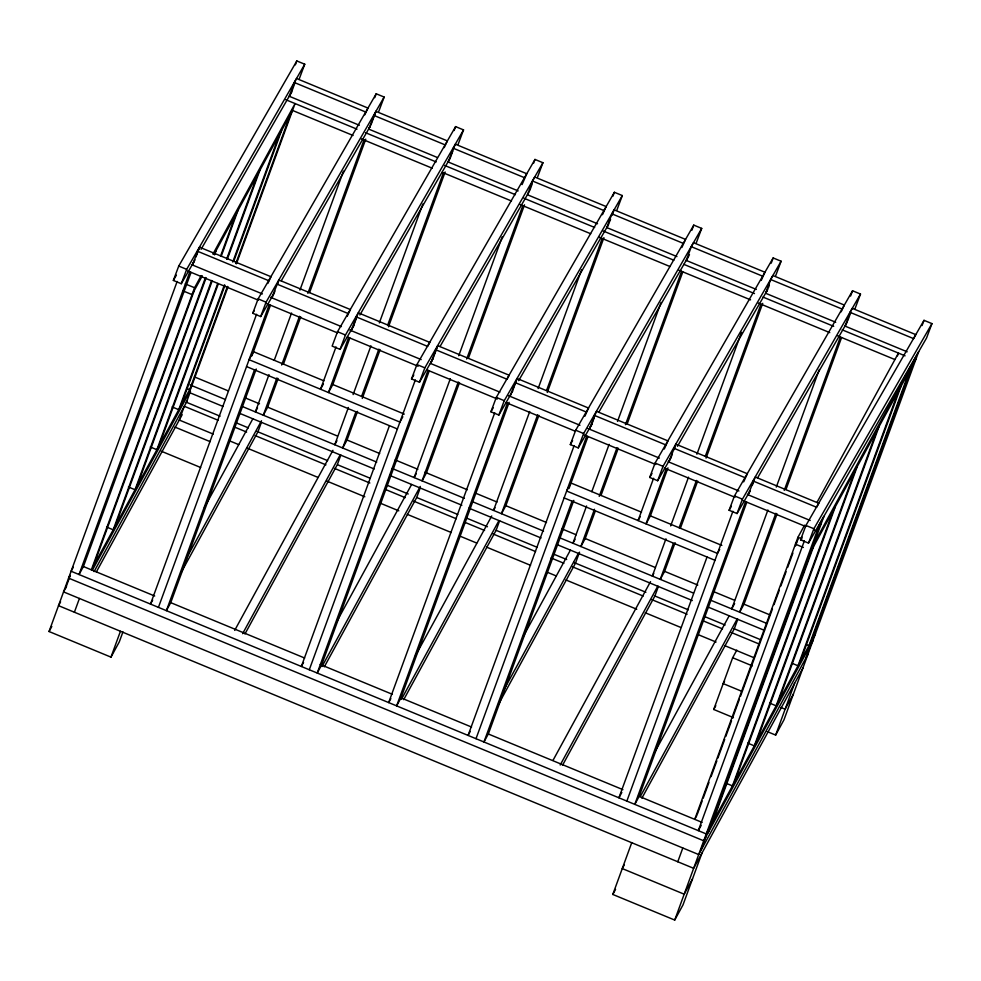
<?xml version="1.0" encoding="UTF-8"?>
<svg xmlns="http://www.w3.org/2000/svg" width="981" height="981" viewBox="0 0 981 981"><rect width="100%" height="100%" fill="white"/><g stroke="black" fill="none" stroke-linecap="round" stroke-linejoin="round"><path stroke-width="1.47" d="M122.956 631.862L119.277 641.917L110.976 657.135L49.05 631.519L177.156 281.449M65.739 587.889L70.264 575.504M189.824 271.823L79.044 574.535L83.41 566.528L191.037 272.424M267.825 283.484L271.014 276.728L199.56 247.187L192.337 264.944L193.797 262.283M196.028 256.814L197.549 252.681M198.554 249.934L199.56 247.187M74.397 612.218L79.424 598.459M201.179 275.636L194.581 287.74L91.356 569.814L191.847 385.643M93.538 565.804L194.238 290.621M205.507 277.513L113.195 529.777L106.586 527.042M115.378 525.767L206.12 277.807M214.52 254.876L216.09 250.584M211.626 280.48L135.047 489.74L128.425 487.005M220.541 256.115L235.747 214.545M137.23 485.73L212.239 280.774M221.154 256.409L237.929 210.547M217.733 283.435L156.886 449.703L150.277 446.968M226.648 259.07L257.598 174.508M159.069 445.693L218.346 283.73M227.261 259.364L259.781 170.498M359.365 125.249L289.309 96.285L294.349 82.514L296.532 78.517L367.985 108.069L364.797 114.826M291.492 92.275L295.023 82.649M224.367 284.968L178.738 409.666L172.116 406.931M232.755 262.037L279.438 134.471M180.921 405.656L224.98 285.263M233.895 260.897L281.621 130.461M227.42 286.44L189.664 389.641L187.015 388.55M235.82 263.509L290.364 114.446M189.321 392.523L228.033 286.746M236.421 263.803L295.073 103.569L212.914 254.128M186.476 402.271L190.498 391.272M110.976 657.135L120.442 631.261M256.544 314.288L150.498 604.088L152.68 600.09M158.431 607.374L269.211 304.662M347.213 316.323L350.401 309.567L278.947 280.014L271.725 297.783L273.184 295.109M273.92 293.773L274.925 291.026M277.439 284.147L278.947 280.014M251.933 355.821L270.437 305.263M254.496 369.862L166.378 610.66L170.743 602.653L256.237 369.015M268.99 374.644L255.354 411.91L257.537 407.9M274.239 360.309L291.553 313.013M299.941 290.082L343.473 171.111M276.936 377.918L263.3 415.184L267.666 407.176L278.15 378.519M281.657 365.018L299.487 316.287M307.875 293.356L364 140.001M261.449 422.198L257.929 431.824L180.933 572.941M437.354 157.5L368.709 129.112L375.919 111.356L447.373 140.896L444.185 147.653M283.399 364.184L300.713 316.888M309.628 292.522L365.754 139.155M370.892 125.114L375.919 111.356M336.017 346.906L320.529 389.249L323.436 383.914M348.611 337.489L328.463 392.535L332.829 384.527L349.874 337.955M356.164 316.851L427.618 346.403L429.801 342.406L358.347 312.853L351.124 330.609L352.584 327.948M353.307 326.612L356.839 316.973M348.39 407.471L334.754 444.736L336.937 440.739M353.111 394.57L370.941 345.839M379.328 322.908L422.872 203.95M355.796 412.192L342.688 448.023L347.053 440.015L357.55 411.346M361.572 396.422L378.874 349.126M387.802 324.76L443.4 172.828M340.848 455.025L337.317 464.663L244.931 633.996M518.152 190.915L448.096 161.951L455.319 144.182L526.772 173.735L522.064 184.612M362.271 398.445L380.101 349.714M388.488 326.783L445.141 171.994M450.279 157.941L452.805 151.062M389.457 425.68L301.339 666.467L303.534 662.469M309.285 669.753L415.331 379.954M427.998 370.328L317.219 673.04L321.596 665.032L429.212 370.928M499.844 392.118L430.512 363.448L437.734 345.68L509.188 375.233L507.005 379.242L435.552 349.69M432.695 359.438L437.734 345.68M450.328 378.678L414.141 477.575L416.324 473.565M458.728 355.747L502.26 236.777M458.274 381.965L422.075 480.862L426.453 472.854L459.5 382.553M466.662 359.021L522.787 205.667M324.319 666.822L416.717 497.49L420.236 487.864M602.469 214.704L606.16 206.562L534.706 177.021L532.524 181.019L527.484 194.778L597.539 223.754M468.415 358.188L524.528 204.821M529.679 190.78L532.192 183.901M388.672 702.592L494.731 412.793M507.385 403.166L396.618 705.866L400.984 697.859L509.139 402.32M584.884 416.202L588.575 408.071L517.134 378.519L509.912 396.275L511.371 393.614M512.094 392.277L516.619 379.892M529.728 411.505L493.529 510.402L494.988 507.741M538.115 388.574L581.647 269.616M537.662 414.791L501.475 513.688L505.84 505.681L538.888 415.38M546.576 390.426L602.175 238.493M499.636 520.69L496.104 530.329L403.706 699.661M676.939 256.581L606.883 227.617L611.923 213.858L614.106 209.848L685.56 239.401L681.856 247.531M547.275 392.449L603.928 237.66M610.574 219.486L606.883 227.617M612.083 215.354L613.603 211.222M574.118 445.619L468.072 735.419L470.255 731.421M476.006 738.705L586.785 435.993M664.284 449.028L667.975 440.898L596.522 411.346L589.299 429.114L590.758 426.441M591.482 425.116L594.008 418.237M568.992 488.526L587.999 436.594M572.058 501.193L483.952 741.992L488.317 733.984L573.811 500.359M586.564 505.975L572.929 543.241L575.111 539.231M591.813 491.64L609.115 444.344M617.515 421.413L661.047 302.442M594.498 509.262L580.862 546.527L585.24 538.52L595.197 511.285M599.219 496.361L617.061 447.63M625.449 424.699L681.574 271.332M579.526 552.156L575.504 563.155L497.772 705.621M756.326 289.42L686.271 260.443L691.311 246.685L693.493 242.687L764.947 272.24L761.256 280.37M600.973 495.515L618.275 448.219M627.19 423.853L682.788 271.921M653.591 478.25L638.091 520.58L640.274 516.582M666.173 468.832L646.038 523.866L650.403 515.859L667.963 467.876M743.672 481.867L747.363 473.737L675.909 444.185L668.699 461.953L670.146 459.28M670.881 457.943L672.39 453.823M673.898 449.69L675.909 444.185M665.952 538.814L652.316 576.08L653.775 573.407M670.673 525.914L688.515 477.183M696.902 454.24L741.489 332.412M673.371 543.523L660.262 579.354L664.628 571.347L675.124 542.689M679.146 527.753L696.449 480.457M705.364 456.091L760.962 304.171M658.41 586.356L654.891 595.994L562.493 765.327M835.714 322.259L765.671 293.282L770.698 279.524L772.881 275.514L844.334 305.066L841.146 311.823M680.36 528.354L697.675 481.058M706.062 458.115L762.715 303.325M768.356 287.899L769.362 285.152M707.031 557.012L618.913 797.811L621.831 792.464M626.847 801.085L732.905 511.285M745.572 501.659L634.793 804.371L639.158 796.364L746.786 502.26M753.126 481.021L816.633 507.287L818.816 503.29L755.309 477.024L748.086 494.78L750.269 490.782M752.28 485.276L753.8 481.144M701.955 853.114L683.021 904.85L674.72 920.055L612.794 894.451L631.727 842.716M767.902 510.01L731.716 608.907L734.622 603.573M776.29 487.079L819.307 369.543M775.848 513.296L739.649 612.193L744.015 604.186L777.062 513.885M784.236 490.365L840.361 336.998M737.81 619.195L734.279 628.833L641.893 798.166M907.167 351.799L845.058 326.121L850.098 312.35L852.281 308.353L915.788 334.619L913.605 338.629L850.098 312.35M785.977 489.519L841.575 337.587M847.743 320.738L850.772 312.485M733.432 717.626L713.727 709.471L732.66 657.736L736.805 650.133M677.773 861.759L682.813 848.001M804.555 525.178L797.958 537.281L694.732 819.356L696.939 815.321M697.442 813.911L702.163 801.011M703.218 798.142L708.981 782.384M711.078 776.645L716.853 760.876M717.896 758.019L724.714 739.38M725.768 736.51L731.544 720.753M732.586 717.884L739.404 699.245M740.459 696.387L772.452 608.956M774.021 604.652L779.27 590.317M780.839 586.025L786.088 571.69M787.657 567.386L792.906 553.051M795.53 545.89L797.099 541.586M804.359 540.838L698.3 830.637L701.219 825.303M674.72 920.055L819.54 524.332L823.905 516.325L708.098 832.795M700.875 850.564L705.915 836.805M712.795 821.919L813.507 546.724M833.163 510.684L732.464 785.879L725.842 783.145M734.646 781.869L835.346 506.687M855.015 470.647L754.303 745.842L747.694 743.108M897.443 355.858L898.449 353.099L817.026 502.321M756.486 741.832L857.198 466.649M876.855 430.61L776.155 705.805L769.533 703.07M778.338 701.795L879.037 426.612M898.706 390.573L797.994 665.768L792.709 663.573M800.177 661.758L900.889 386.563M767.203 731.593L775.652 735.088L794.585 683.352M909.62 370.548L808.92 645.743L806.272 644.652M811.103 641.746L914.329 359.671M805.732 658.374L810.772 644.615M194.998 259.904L181.289 283.717L173.355 280.431L178.738 266.059L296.814 60.945L304.748 64.219L299.364 78.603M181.289 283.717L186.672 269.346L304.748 64.219M295.342 64.856L296.814 60.945M274.398 292.73L260.688 316.556L252.742 313.27L258.126 298.886L376.201 93.771L384.147 97.058L378.764 111.429M260.688 316.556L266.059 302.173L384.147 97.058M374.73 97.695L376.201 93.771M458.152 144.268L463.535 129.897L455.601 126.61L337.513 331.725L332.142 346.097L340.076 349.383L353.785 325.569M340.076 349.383L345.459 335.012L463.535 129.897M454.129 130.534L455.601 126.61M433.185 358.396L419.463 382.222L411.53 378.936L416.913 364.564L534.988 159.437L542.922 162.723L537.551 177.107M419.463 382.222L424.847 367.838L542.922 162.723M533.517 163.361L534.988 159.437M512.572 391.235L498.863 415.049L490.917 411.775L496.3 397.391L614.376 192.276L622.322 195.562L616.939 209.934M498.863 415.049L504.246 400.677L622.322 195.562M612.917 196.2L614.376 192.276M591.972 424.062L578.25 447.888L570.317 444.601L575.7 430.23L693.775 225.115L701.709 228.389L696.326 242.773M578.25 447.888L583.634 433.516L701.709 228.389M691.813 230.339L693.775 225.115M671.36 456.901L657.65 480.727L649.704 477.44L655.087 463.057L773.163 257.942L781.109 261.228L775.726 275.6M657.65 480.727L663.021 466.343L781.109 261.228M771.213 263.166L773.163 257.942M749.987 491.064L737.038 513.553L729.104 510.267L734.475 495.895L852.563 290.781L860.496 294.055L855.113 308.439M737.038 513.553L742.421 499.182L860.496 294.055M850.601 296.004L852.563 290.781M800.557 539.82L805.928 525.448L924.016 320.333L931.95 323.607L926.567 337.991L808.491 543.106L800.557 539.82L802.078 537.171M808.491 543.106L813.874 528.722L931.95 323.607M922.054 325.557L924.016 320.333M289.309 96.285L290.768 93.612M202.331 275.796L192.055 294.619L182.797 290.793M214.066 254.287L292.546 110.448M73.293 567.251L71.11 571.249L706.246 833.924L815.469 633.738M70.043 575.467L68.584 578.128L703.733 840.803L812.955 640.618M66.487 586.515L63.557 591.899L698.693 854.561L807.915 654.376M60.589 601.844L58.517 605.657L693.653 868.32L802.887 668.135M49.05 631.519L51.821 626.454M92.508 569.973L190.044 391.198M94.078 571.604L187.199 400.935M96.383 571.911L182.172 414.705M368.709 129.112L370.156 126.439M204.428 507.508L252.828 418.813M185.973 559.182L261.498 420.751M448.096 161.951L449.556 159.278M234.692 630.391L332.951 450.304M242.626 633.677L340.162 454.926M430.512 363.448L431.971 360.775M402.835 416.741L399.917 422.088L249.076 359.696L253.441 351.689L323.926 380.836M336.814 621.562L411.603 484.479M322.026 666.504L420.285 486.417M389.408 701.256L390.855 698.582M415.478 655.737L491.739 515.969M401.413 699.343L498.937 520.604M686.271 260.443L688.454 256.446M523.462 636.166L570.39 550.145M502.799 691.863L578.336 553.431M765.671 293.282L767.853 289.272M552.99 760.385L650.526 581.635M560.2 765.008L657.724 586.27M719.674 549.409L717.491 553.419L566.638 491.027L571.016 483.02L641.5 512.18M845.058 326.121L847.241 322.111M653.653 754.242L729.177 615.81M640.323 796.498L737.123 619.097M798.375 538.777L795.444 544.161L803.378 547.435M624.345 864.776L622.261 868.577L684.186 894.194L692.488 878.976M724.579 681.072L723.193 683.61L741.489 691.176M612.794 894.451L615.565 889.375M713.727 709.471L715.799 705.67M821.391 523.204L817.026 531.212L814.193 530.047M813.838 543.842L918.694 351.664L783.954 719.87L775.652 735.088M811.324 550.721L916.18 358.543M793.421 693.996L785.119 709.214L780.901 707.473M173.355 280.431L176.396 275.146M201.093 249.309L291.749 91.834M252.742 313.27L254.263 310.621M281.253 280.824L370.377 125.997M359.88 314.975L449.776 158.824M411.53 378.936L413.81 374.963M440.04 346.489L529.164 191.663M490.917 411.775L493.21 407.802M518.667 380.653L608.563 224.49M570.317 444.601L572.597 440.628M598.827 412.155L689.471 254.68M649.704 477.44L651.997 473.467M677.454 446.318L767.338 290.155M729.104 510.267L731.385 506.306M757.602 477.821L845.978 324.319M294.349 82.514L365.803 112.067M373.736 115.353L445.19 144.906M453.136 148.192L524.59 177.733M532.524 181.019L603.977 210.572M611.923 213.858L683.365 243.411M691.311 246.685L762.764 276.237M770.698 279.524L842.152 309.076M285.802 99.731L356.986 129.173M365.472 132.68L436.202 161.939M444.687 165.446L515.417 194.692M523.903 198.211L594.633 227.457M603.119 230.964L673.849 260.223M683.757 264.318L754.487 293.564M762.973 297.071L833.703 326.33M842.188 329.837L905.071 355.833M292.228 110.313L353.062 135.476M361.351 138.897L432.278 168.229M442.173 172.325L511.493 200.995M519.979 204.502L590.709 233.748M599.195 237.267L669.925 266.513M678.926 270.241L750.551 299.855M758.313 303.068L829.767 332.62M837.713 335.907L894.831 359.524M197.377 251.185L268.831 280.738M276.765 284.024L348.218 313.564M514.939 382.516L586.393 412.069M594.339 415.355L665.792 444.908M673.726 448.194L745.18 477.735M191.467 264.588L262.393 293.92M270.682 297.353L341.413 326.599M349.898 330.106L421.18 359.586M508.33 395.625L579.955 425.251M587.545 428.39L659.355 458.09M668.184 461.732L738.914 490.99M747.399 494.498L810.183 520.47M178.738 266.059L186.672 269.346M258.126 298.886L266.059 302.173M337.513 331.725L345.459 335.012M416.913 364.564L424.847 367.838M496.3 397.391L504.246 400.677M575.7 430.23L583.634 433.516M655.087 463.057L663.021 466.343M734.475 495.895L742.421 499.182M805.928 525.448L813.874 528.722M187.543 270.879L258.273 300.137M266.758 303.644L337.489 332.89M347.384 336.986L418.114 366.244M426.6 369.751L497.33 398.997M505.816 402.504L575.136 431.174M584.136 434.902L655.762 464.516M664.247 468.035L734.977 497.281M742.924 500.568L805.708 526.527M185.311 283.914L194.581 287.74M797.958 537.281L801.931 538.925M332.387 384.344L404.282 414.08M649.962 515.675L721.857 545.411M246.55 366.575L397.403 428.967M564.124 497.919L714.965 560.298M194.471 376.912L228.401 390.941M245.373 397.967L259.511 403.804M267.997 407.311L337.268 435.969M347.164 440.064L379.684 453.504M395.233 459.942L417.857 469.298M424.932 472.217L467.348 489.764M475.822 493.271L497.036 502.039M505.522 505.546L546.515 522.505M562.076 528.931L576.203 534.78M584.688 538.287L655.382 567.533M663.867 571.04L697.798 585.068M713.346 591.506L734.561 600.274M743.046 603.781L769.901 614.891M190.106 384.92L225.446 399.537M242.417 406.551L376.729 462.1M392.277 468.538L464.393 498.348M472.867 501.867L543.56 531.101M559.109 537.527L693.432 593.076M710.391 600.09L766.946 623.487M189.002 392.388L222.932 406.416M239.891 413.43L374.215 468.979M389.764 475.417L461.867 505.227M468.943 508.158L541.046 537.98M556.595 544.406L692.328 600.544M707.877 606.969L764.432 630.366M186.157 402.149L220.1 416.189M235.661 422.615L248.401 427.888M256.887 431.395L327.617 460.641M337.513 464.736L370.045 478.188M387.029 485.215L408.243 493.995M416.729 497.502L457.747 514.461M466.245 517.98L487.459 526.748M495.945 530.255L536.963 547.226M553.946 554.24L566.675 559.513M573.75 562.432L645.89 592.266M654.376 595.786L688.331 609.826M705.302 616.841L725.106 625.032M733.592 628.539L760.471 639.661M218.285 420.334L184.293 406.281L179.253 420.04L213.245 434.093M233.858 426.784L246.611 432.057M255.109 435.564L325.925 464.859M334.423 468.366L369.837 483.008M385.423 489.458L405.251 497.661M413.749 501.168L456.239 518.741M464.736 522.26L484.565 530.463M493.063 533.971L535.552 551.543M551.138 557.993L563.879 563.266M572.377 566.773L643.205 596.068M651.703 599.587L687.105 614.229M702.69 620.666L722.519 628.87M731.017 632.389L759.343 644.1M228.831 440.543L238.739 444.638M247.237 448.158L318.065 477.44M326.563 480.96L364.797 496.778M380.383 503.216L398.801 510.831M407.299 514.351L451.199 532.499M459.697 536.018L476.692 543.045M486.613 547.153L530.525 565.314M547.521 572.34L556.019 575.847M565.927 579.955L636.755 609.238M645.253 612.757L680.655 627.399M697.65 634.425L716.069 642.04M724.567 645.559L754.315 657.859M174.925 427.078L210.106 441.634M732.66 657.736L752.366 665.891M161.24 451.199L200.639 467.496M82.551 566.172L154.691 596.007M170.253 602.444L304.637 658.018M320.198 664.456L392.339 694.29M400.824 697.798L471.554 727.044M488.526 734.07L622.91 789.644M638.472 796.082L702.126 822.409"/></g></svg>
